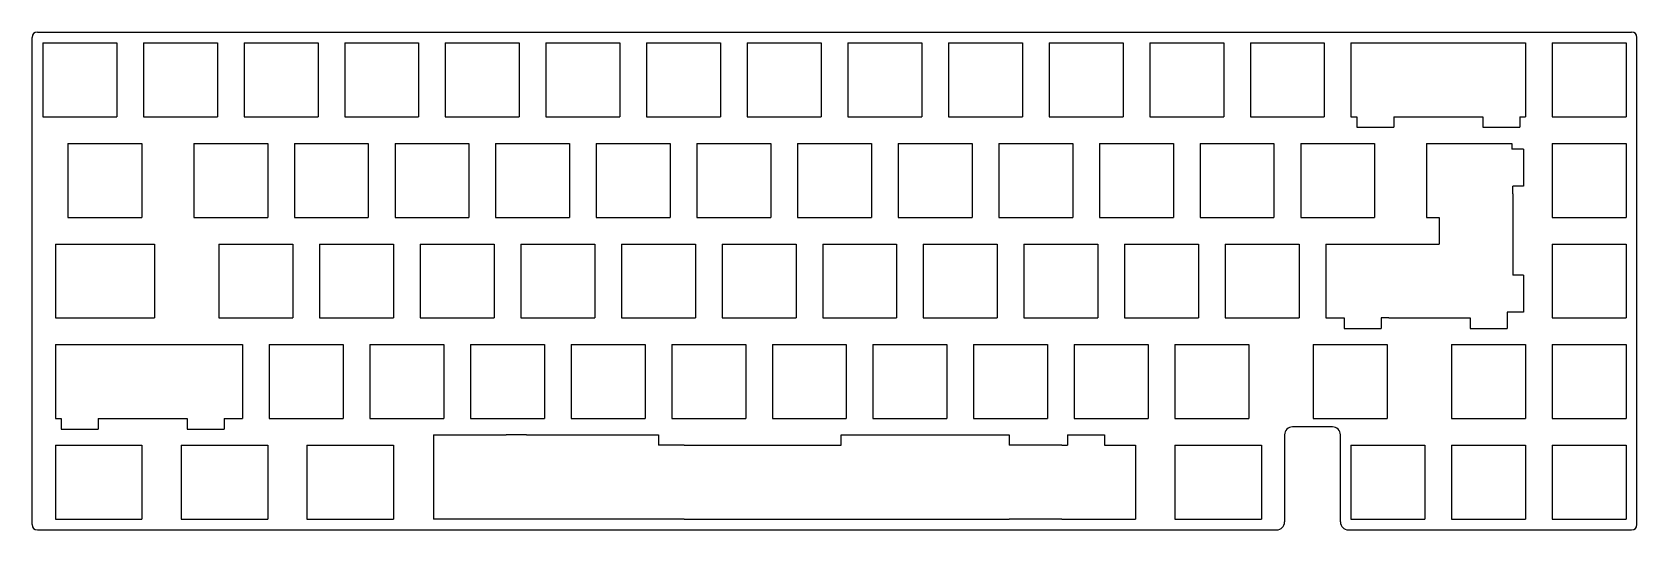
# Model space of a CAD drawing. Header units: millimetres. Extents: x 3 to 307, y 8 to 102.
import ezdxf

# ---------------------------------------------------------------- set-up
doc = ezdxf.new("R2010")
doc.units = ezdxf.units.MM
doc.layers.add('0 (2)', color=7, linetype='Continuous')

msp = doc.modelspace()

# ---------------------------------------------------------------- linework, layer by layer
at = {"layer": '0 (2)'}
for p, q in [((3.1, 8.875), (3.1, 101.125)), ((4.1, 102.125), (305.9, 102.125)), ((306.9, 8.875), (306.9, 101.125)), ((5.125, 100.1), (19.125, 100.1)), ((5.125, 100.1), (5.125, 86.1)), ((19.125, 100.1), (19.125, 86.1)), ((24.175, 100.1), (38.175, 100.1)), ((24.175, 100.1), (24.175, 86.1)), ((38.175, 100.1), (38.175, 86.1)), ((43.225, 100.1), (57.225, 100.1)), ((43.225, 100.1), (43.225, 86.1)), ((57.225, 100.1), (57.225, 86.1)), ((62.275, 100.1), (76.275, 100.1)), ((62.275, 100.1), (62.275, 86.1)), ((76.275, 100.1), (76.275, 86.1)), ((81.325, 100.1), (95.325, 100.1)), ((81.325, 100.1), (81.325, 86.1)), ((95.325, 100.1), (95.325, 86.1)), ((100.375, 100.1), (114.375, 100.1)), ((100.375, 100.1), (100.375, 86.1)), ((114.375, 100.1), (114.375, 86.1)), ((119.425, 100.1), (133.425, 100.1)), ((119.425, 100.1), (119.425, 86.1)), ((133.425, 100.1), (133.425, 86.1)), ((138.475, 100.1), (152.475, 100.1)), ((138.475, 100.1), (138.475, 86.1)), ((152.475, 100.1), (152.475, 86.1)), ((157.525, 100.1), (171.525, 100.1)), ((157.525, 100.1), (157.525, 86.1)), ((171.525, 100.1), (171.525, 86.1)), ((176.575, 100.1), (190.575, 100.1)), ((176.575, 100.1), (176.575, 86.1)), ((190.575, 100.1), (190.575, 86.1)), ((195.625, 100.1), (209.625, 100.1)), ((195.625, 100.1), (195.625, 86.1)), ((209.625, 100.1), (209.625, 86.1)), ((214.675, 100.1), (228.675, 100.1)), ((214.675, 100.1), (214.675, 86.1)), ((228.675, 100.1), (228.675, 86.1)), ((233.725, 100.1), (247.725, 100.1)), ((233.725, 100.1), (233.725, 86.1)), ((247.725, 100.1), (247.725, 86.1)), ((252.775, 100.1), (266.775, 100.1)), ((252.775, 100.1), (252.775, 86.1)), ((262.3, 100.1), (276.3, 100.1)), ((271.825, 100.1), (285.825, 100.1)), ((285.825, 100.1), (285.825, 86.1)), ((290.875, 100.1), (304.875, 100.1)), ((290.875, 100.1), (290.875, 86.1)), ((304.875, 100.1), (304.875, 86.1)), ((5.125, 86.1), (19.125, 86.1)), ((24.175, 86.1), (38.175, 86.1)), ((43.225, 86.1), (57.225, 86.1)), ((62.275, 86.1), (76.275, 86.1)), ((81.325, 86.1), (95.325, 86.1)), ((100.375, 86.1), (114.375, 86.1)), ((119.425, 86.1), (133.425, 86.1)), ((138.475, 86.1), (152.475, 86.1)), ((157.525, 86.1), (171.525, 86.1)), ((176.575, 86.1), (190.575, 86.1)), ((195.625, 86.1), (209.625, 86.1)), ((214.675, 86.1), (228.675, 86.1)), ((233.725, 86.1), (247.725, 86.1)), ((252.775, 86.1), (253.862, 86.1)), ((253.862, 86.1), (253.862, 84.1)), ((260.862, 86.1), (260.862, 84.1)), ((260.862, 86.1), (266.775, 86.1)), ((262.3, 86.1), (276.3, 86.1)), ((271.825, 86.1), (277.738, 86.1)), ((277.738, 86.1), (277.738, 84.1)), ((284.738, 86.1), (284.738, 84.1)), ((284.738, 86.1), (285.825, 86.1)), ((290.875, 86.1), (304.875, 86.1)), ((253.862, 84.1), (260.862, 84.1)), ((277.738, 84.1), (284.738, 84.1)), ((9.8875, 81.05), (23.8875, 81.05)), ((9.8875, 81.05), (9.8875, 67.05)), ((23.8875, 81.05), (23.8875, 67.05)), ((33.7, 81.05), (47.7, 81.05)), ((33.7, 81.05), (33.7, 67.05)), ((47.7, 81.05), (47.7, 67.05)), ((52.75, 81.05), (66.75, 81.05)), ((52.75, 81.05), (52.75, 67.05)), ((66.75, 81.05), (66.75, 67.05)), ((71.8, 81.05), (85.8, 81.05)), ((71.8, 81.05), (71.8, 67.05)), ((85.8, 81.05), (85.8, 67.05)), ((90.85, 81.05), (104.85, 81.05)), ((90.85, 81.05), (90.85, 67.05)), ((104.85, 81.05), (104.85, 67.05)), ((109.9, 81.05), (123.9, 81.05)), ((109.9, 81.05), (109.9, 67.05)), ((123.9, 81.05), (123.9, 67.05)), ((128.95, 81.05), (142.95, 81.05)), ((128.95, 81.05), (128.95, 67.05)), ((142.95, 81.05), (142.95, 67.05)), ((148, 81.05), (162, 81.05)), ((148, 81.05), (148, 67.05)), ((162, 81.05), (162, 67.05)), ((167.05, 81.05), (181.05, 81.05)), ((167.05, 81.05), (167.05, 67.05)), ((181.05, 81.05), (181.05, 67.05)), ((186.1, 81.05), (200.1, 81.05)), ((186.1, 81.05), (186.1, 67.05)), ((200.1, 81.05), (200.1, 67.05)), ((205.15, 81.05), (219.15, 81.05)), ((205.15, 81.05), (205.15, 67.05)), ((219.15, 81.05), (219.15, 67.05)), ((224.2, 81.05), (238.2, 81.05)), ((224.2, 81.05), (224.2, 67.05)), ((238.2, 81.05), (238.2, 67.05)), ((243.25, 81.05), (257.25, 81.05)), ((243.25, 81.05), (243.25, 67.05)), ((257.25, 81.05), (257.25, 67.05)), ((267.0625, 81.05), (281.0625, 81.05)), ((267.0625, 81.05), (267.0625, 67.05)), ((281.0625, 81.05), (283.25313, 81.05)), ((283.25313, 81.05), (283.25313, 79.963)), ((285.44375, 79.963), (283.25313, 79.963)), ((285.44375, 79.963), (285.44375, 72.963)), ((290.875, 81.05), (304.875, 81.05)), ((290.875, 81.05), (290.875, 67.05)), ((304.875, 81.05), (304.875, 67.05)), ((285.44375, 72.963), (283.44375, 72.963)), ((283.44375, 71.525), (283.44375, 72.963)), ((283.44375, 71.525), (283.44375, 57.525)), ((9.8875, 67.05), (23.8875, 67.05)), ((33.7, 67.05), (47.7, 67.05)), ((52.75, 67.05), (66.75, 67.05)), ((71.8, 67.05), (85.8, 67.05)), ((90.85, 67.05), (104.85, 67.05)), ((109.9, 67.05), (123.9, 67.05)), ((128.95, 67.05), (142.95, 67.05)), ((148, 67.05), (162, 67.05)), ((167.05, 67.05), (181.05, 67.05)), ((186.1, 67.05), (200.1, 67.05)), ((205.15, 67.05), (219.15, 67.05)), ((224.2, 67.05), (238.2, 67.05)), ((243.25, 67.05), (257.25, 67.05)), ((267.0625, 67.05), (269.44375, 67.05)), ((269.44375, 67.05), (269.44375, 62)), ((290.875, 67.05), (304.875, 67.05)), ((7.50625, 62), (21.50625, 62)), ((7.50625, 62), (7.50625, 48)), ((12.26875, 62), (26.26875, 62)), ((26.26875, 62), (26.26875, 48)), ((38.4625, 62), (52.4625, 62)), ((38.4625, 62), (38.4625, 48)), ((52.4625, 62), (52.4625, 48)), ((57.5125, 62), (71.5125, 62)), ((57.5125, 62), (57.5125, 48)), ((71.5125, 62), (71.5125, 48)), ((76.5625, 62), (90.5625, 62)), ((76.5625, 62), (76.5625, 48)), ((90.5625, 62), (90.5625, 48)), ((95.6125, 62), (109.6125, 62)), ((95.6125, 62), (95.6125, 48)), ((109.6125, 62), (109.6125, 48)), ((114.6625, 62), (128.6625, 62)), ((114.6625, 62), (114.6625, 48)), ((128.6625, 62), (128.6625, 48)), ((133.7125, 62), (147.7125, 62)), ((133.7125, 62), (133.7125, 48)), ((147.7125, 62), (147.7125, 48)), ((152.7625, 62), (166.7625, 62)), ((152.7625, 62), (152.7625, 48)), ((166.7625, 62), (166.7625, 48)), ((171.8125, 62), (185.8125, 62)), ((171.8125, 62), (171.8125, 48)), ((185.8125, 62), (185.8125, 48)), ((190.8625, 62), (204.8625, 62)), ((190.8625, 62), (190.8625, 48)), ((204.8625, 62), (204.8625, 48)), ((209.9125, 62), (223.9125, 62)), ((209.9125, 62), (209.9125, 48)), ((223.9125, 62), (223.9125, 48)), ((228.9625, 62), (242.9625, 62)), ((228.9625, 62), (228.9625, 48)), ((242.9625, 62), (242.9625, 48)), ((248.0125, 62), (251.48075, 62)), ((248.0125, 62), (248.0125, 48)), ((251.48075, 62), (259.91875, 62)), ((259.91875, 62), (269.44375, 62)), ((290.875, 62), (304.875, 62)), ((290.875, 62), (290.875, 48)), ((304.875, 62), (304.875, 48)), ((283.44375, 57.525), (283.44375, 56.087)), ((285.44375, 56.087), (283.44375, 56.087)), ((285.44375, 56.087), (285.44375, 49.087)), ((285.44375, 49.087), (282.35675, 49.087)), ((282.35675, 49.087), (282.35675, 46)), ((7.50625, 48), (21.50625, 48)), ((12.26875, 48), (26.26875, 48)), ((38.4625, 48), (52.4625, 48)), ((57.5125, 48), (71.5125, 48)), ((76.5625, 48), (90.5625, 48)), ((95.6125, 48), (109.6125, 48)), ((114.6625, 48), (128.6625, 48)), ((133.7125, 48), (147.7125, 48)), ((152.7625, 48), (166.7625, 48)), ((171.8125, 48), (185.8125, 48)), ((190.8625, 48), (204.8625, 48)), ((209.9125, 48), (223.9125, 48)), ((228.9625, 48), (242.9625, 48)), ((248.0125, 48), (251.48075, 48)), ((251.48075, 48), (251.48075, 46)), ((251.48075, 46), (258.48075, 46)), ((259.91875, 48), (258.48075, 48)), ((258.48075, 48), (258.48075, 46)), ((259.91875, 48), (273.91875, 48)), ((273.91875, 48), (275.35675, 48)), ((275.35675, 48), (275.35675, 46)), ((275.35675, 46), (282.35675, 46)), ((290.875, 48), (304.875, 48)), ((7.50625, 42.95), (21.50625, 42.95)), ((7.50625, 42.95), (7.50625, 28.95)), ((17.03125, 42.95), (31.03125, 42.95)), ((28.9375, 42.95), (42.9375, 42.95)), ((42.9375, 42.95), (42.9375, 28.95)), ((47.9875, 42.95), (61.9875, 42.95)), ((47.9875, 42.95), (47.9875, 28.95)), ((61.9875, 42.95), (61.9875, 28.95)), ((67.0375, 42.95), (81.0375, 42.95)), ((67.0375, 42.95), (67.0375, 28.95)), ((81.0375, 42.95), (81.0375, 28.95)), ((86.0875, 42.95), (100.0875, 42.95)), ((86.0875, 42.95), (86.0875, 28.95)), ((100.0875, 42.95), (100.0875, 28.95)), ((105.1375, 42.95), (119.1375, 42.95)), ((105.1375, 42.95), (105.1375, 28.95)), ((119.1375, 42.95), (119.1375, 28.95)), ((124.1875, 42.95), (138.1875, 42.95)), ((124.1875, 42.95), (124.1875, 28.95)), ((138.1875, 42.95), (138.1875, 28.95)), ((143.2375, 42.95), (157.2375, 42.95)), ((143.2375, 42.95), (143.2375, 28.95)), ((157.2375, 42.95), (157.2375, 28.95)), ((162.2875, 42.95), (176.2875, 42.95)), ((162.2875, 42.95), (162.2875, 28.95)), ((176.2875, 42.95), (176.2875, 28.95)), ((181.3375, 42.95), (195.3375, 42.95)), ((181.3375, 42.95), (181.3375, 28.95)), ((195.3375, 42.95), (195.3375, 28.95)), ((200.3875, 42.95), (214.3875, 42.95)), ((200.3875, 42.95), (200.3875, 28.95)), ((214.3875, 42.95), (214.3875, 28.95)), ((219.4375, 42.95), (233.4375, 42.95)), ((219.4375, 42.95), (219.4375, 28.95)), ((233.4375, 42.95), (233.4375, 28.95)), ((245.63125, 42.95), (259.63125, 42.95)), ((245.63125, 42.95), (245.63125, 28.95)), ((259.63125, 42.95), (259.63125, 28.95)), ((271.825, 42.95), (285.825, 42.95)), ((271.825, 42.95), (271.825, 28.95)), ((285.825, 42.95), (285.825, 28.95)), ((290.875, 42.95), (304.875, 42.95)), ((290.875, 42.95), (290.875, 28.95)), ((304.875, 42.95), (304.875, 28.95)), ((7.50625, 28.95), (8.59325, 28.95)), ((8.59325, 28.95), (8.59325, 26.95)), ((15.59325, 28.95), (21.50625, 28.95)), ((15.59325, 28.95), (15.59325, 26.95)), ((17.03125, 28.95), (31.03125, 28.95)), ((28.9375, 28.95), (32.46925, 28.95)), ((32.46925, 28.95), (32.46925, 26.95)), ((39.46925, 28.95), (39.46925, 26.95)), ((39.46925, 28.95), (42.9375, 28.95)), ((47.9875, 28.95), (61.9875, 28.95)), ((67.0375, 28.95), (81.0375, 28.95)), ((86.0875, 28.95), (100.0875, 28.95)), ((105.1375, 28.95), (119.1375, 28.95)), ((124.1875, 28.95), (138.1875, 28.95)), ((143.2375, 28.95), (157.2375, 28.95)), ((162.2875, 28.95), (176.2875, 28.95)), ((181.3375, 28.95), (195.3375, 28.95)), ((200.3875, 28.95), (214.3875, 28.95)), ((219.4375, 28.95), (233.4375, 28.95)), ((249.275, 27.375), (241.7, 27.375)), ((245.63125, 28.95), (259.63125, 28.95)), ((271.825, 28.95), (285.825, 28.95)), ((290.875, 28.95), (304.875, 28.95)), ((8.59325, 26.95), (15.59325, 26.95)), ((32.46925, 26.95), (39.46925, 26.95)), ((79.06875, 25.9), (87.06875, 25.9)), ((79.06875, 25.9), (79.06875, 10.9)), ((84.825, 25.9), (92.82501, 25.9)), ((96.69687, 25.9), (92.82501, 25.9)), ((96.69687, 25.9), (121.69687, 25.9)), ((121.69687, 25.9), (121.69687, 23.9)), ((156.27187, 23.9), (156.27187, 25.9)), ((156.27187, 25.9), (176.27187, 25.9)), ((176.27187, 25.9), (179.65262, 25.9)), ((179.06875, 25.9), (188.06875, 25.9)), ((188.06875, 25.9), (188.06875, 23.9)), ((199.125, 25.9), (206.125, 25.9)), ((199.125, 25.9), (199.125, 23.9)), ((206.125, 25.9), (206.125, 23.9)), ((240.2, 25.875), (240.2, 9.375)), ((250.775, 9.375), (250.775, 25.875)), ((7.50625, 23.9), (21.50625, 23.9)), ((7.50625, 23.9), (7.50625, 9.9)), ((9.8875, 23.9), (23.8875, 23.9)), ((23.8875, 23.9), (23.8875, 9.9)), ((31.31875, 23.9), (45.31875, 23.9)), ((31.31875, 23.9), (31.31875, 9.9)), ((33.7, 23.9), (47.7, 23.9)), ((47.7, 23.9), (47.7, 9.9)), ((55.13125, 23.9), (69.13125, 23.9)), ((55.13125, 23.9), (55.13125, 9.9)), ((57.5125, 23.9), (71.5125, 23.9)), ((71.5125, 23.9), (71.5125, 9.9)), ((126.56875, 23.9), (121.69687, 23.9)), ((126.56875, 23.9), (140.56875, 23.9)), ((138.475, 23.9), (152.475, 23.9)), ((152.475, 23.9), (156.27187, 23.9)), ((198.00625, 23.9), (188.06875, 23.9)), ((198.00625, 23.9), (199.125, 23.9)), ((206.125, 23.9), (212.00625, 23.9)), ((212.00625, 23.9), (212.00625, 9.9)), ((219.4375, 23.9), (219.4375, 9.9)), ((219.4375, 23.9), (233.4375, 23.9)), ((221.81875, 23.9), (235.81875, 23.9)), ((235.81875, 23.9), (235.81875, 9.9)), ((252.775, 23.9), (266.775, 23.9)), ((252.775, 23.9), (252.775, 9.9)), ((266.775, 23.9), (266.775, 9.9)), ((271.825, 23.9), (285.825, 23.9)), ((271.825, 23.9), (271.825, 9.9)), ((285.825, 23.9), (285.825, 9.9)), ((290.875, 23.9), (304.875, 23.9)), ((290.875, 23.9), (290.875, 9.9)), ((304.875, 23.9), (304.875, 9.9)), ((7.50625, 9.9), (21.50625, 9.9)), ((9.8875, 9.9), (23.8875, 9.9)), ((31.31875, 9.9), (45.31875, 9.9)), ((33.7, 9.9), (47.7, 9.9)), ((55.13125, 9.9), (69.13125, 9.9)), ((57.5125, 9.9), (71.5125, 9.9)), ((79.06875, 10.9), (79.06875, 9.9)), ((92.82501, 9.9), (79.06875, 9.9)), ((96.69687, 9.9), (92.82501, 9.9)), ((126.56875, 9.9), (96.69687, 9.9)), ((126.56875, 9.9), (140.56875, 9.9)), ((138.475, 9.9), (152.475, 9.9)), ((152.475, 9.9), (179.06875, 9.9)), ((179.06875, 9.9), (188.06875, 9.9)), ((198.00625, 9.9), (188.06875, 9.9)), ((198.00625, 9.9), (212.00625, 9.9)), ((219.4375, 9.9), (233.4375, 9.9)), ((221.81875, 9.9), (235.81875, 9.9)), ((252.775, 9.9), (266.775, 9.9)), ((271.825, 9.9), (285.825, 9.9)), ((290.875, 9.9), (304.875, 9.9)), ((4.1, 7.875), (238.7, 7.875)), ((252.275, 7.875), (252.775, 7.875)), ((252.275, 7.875), (305.9, 7.875))]:
    msp.add_line(p, q, dxfattribs=at)
for centre, radius, start, end in [((4.1, 101.125), 1, 90, 180), ((305.9, 101.125), 1, 0, 90), ((241.7, 25.875), 1.5, 90, 180), ((249.275, 25.875), 1.5, 0, 90), ((238.7, 9.375), 1.5, 270, 0), ((252.275, 9.375), 1.5, 180, 270), ((4.1, 8.875), 1, 180, 270), ((305.9, 8.875), 1, 270, 0)]:
    msp.add_arc(centre, radius, start, end, dxfattribs=at)

doc.saveas('drawing.dxf')
